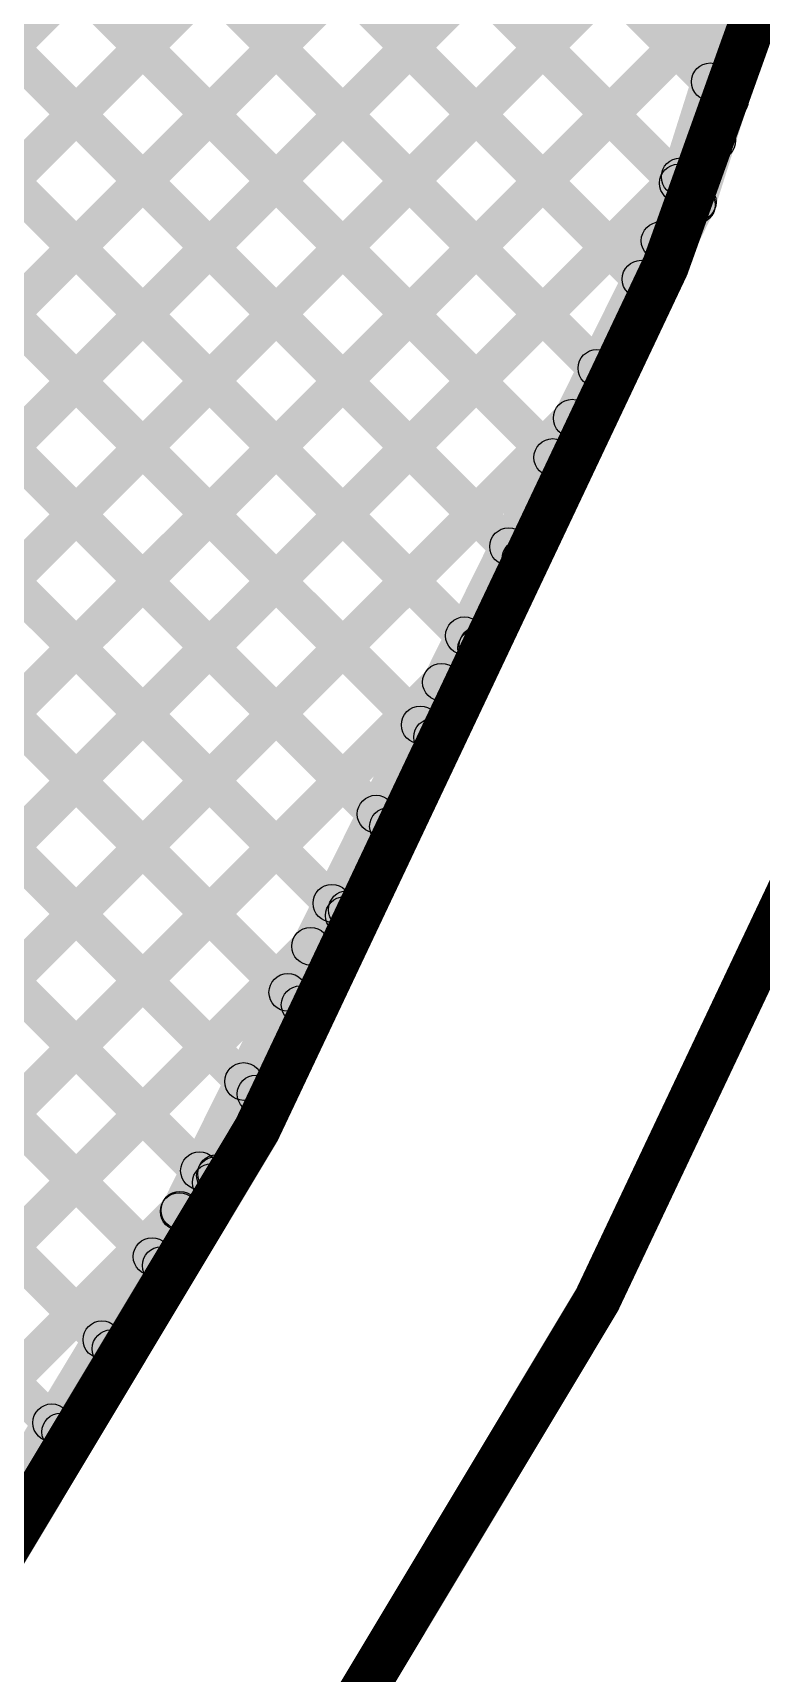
# Model space of a CAD drawing. Header units: millimetres. Extents: x -2.17 to 2.17, y -2.17 to 2.17.
# Drawn here: x 1.7899 to 1.9445, y -1.099 to -0.7509 of the extents above; entities that cross this region are included whole.
import ezdxf

# ---------------------------------------------------------------- set-up
doc = ezdxf.new("R2010")
doc.units = ezdxf.units.MM
doc.header["$MEASUREMENT"] = 0
for name, color, linetype in [('BottomLayer', 5, 'Continuous'), ('Mechanical2', 216, 'Continuous'), ('TopLayer', 1, 'Continuous')]:
    doc.layers.add(name, color=color, linetype=linetype)

msp = doc.modelspace()

# ---------------------------------------------------------------- hatches: boundary and pattern name
at = {"layer": 'BottomLayer'}
for points in [[(1.5737, -0.40698), (1.57936, -0.40133), (1.9405, -0.76247), (1.93485, -0.76813)], [(1.55035, -0.41191), (1.55601, -0.40626), (1.93371, -0.78396), (1.92805, -0.78962)], [(1.53251, -0.42236), (1.53817, -0.41671), (1.92442, -0.80295), (1.91876, -0.80861)], [(1.51891, -0.43705), (1.52457, -0.43139), (1.91505, -0.82187), (1.90939, -0.82752)], [(1.93451, -0.7886), (1.92688, -0.78618), (2.03688, -0.43818), (2.04451, -0.4406)], [(1.50971, -0.45612), (1.51536, -0.45047), (1.90568, -0.84079), (1.90003, -0.84644)], [(1.50667, -0.48137), (1.51233, -0.47572), (1.89632, -0.8597), (1.89066, -0.86536)], [(1.50667, -0.50966), (1.51233, -0.504), (1.88695, -0.87862), (1.88129, -0.88428)], [(1.51233, -1.03235), (1.50667, -1.02669), (2.01063, -0.52274), (2.01628, -0.52839)], [(1.50667, -0.53794), (1.51233, -0.53228), (1.87758, -0.89754), (1.87193, -0.90319)], [(1.50667, -0.56623), (1.51233, -0.56057), (1.86822, -0.91646), (1.86256, -0.92211)], [(1.51233, -1.06063), (1.50667, -1.05498), (1.99755, -0.56409), (2.00321, -0.56975)], [(1.50667, -0.59451), (1.51233, -0.58885), (1.85885, -0.93537), (1.85319, -0.94103)], [(1.51233, -1.08892), (1.50667, -1.08326), (1.98448, -0.60545), (1.99014, -0.61111)], [(1.50667, -0.62279), (1.51233, -0.61714), (1.84948, -0.95429), (1.84382, -0.95995)], [(1.50667, -0.65108), (1.51233, -0.64542), (1.84011, -0.97321), (1.83446, -0.97886)], [(1.51233, -1.1172), (1.50667, -1.11154), (1.97141, -0.64681), (1.97706, -0.65247)], [(1.50667, -0.67936), (1.51233, -0.67371), (1.83064, -0.99202), (1.82498, -0.99768)], [(1.51233, -1.14549), (1.50667, -1.13983), (1.95834, -0.68817), (1.96399, -0.69382)], [(1.50667, -0.70765), (1.51233, -0.70199), (1.81999, -1.00966), (1.81434, -1.01531)], [(1.51233, -1.17377), (1.50667, -1.16811), (1.94526, -0.72952), (1.95092, -0.73518)], [(1.50667, -0.73593), (1.51233, -0.73027), (1.80935, -1.02729), (1.80369, -1.03295)], [(1.50667, -0.76422), (1.51233, -0.75856), (1.7987, -1.04493), (1.79304, -1.05058)], [(1.51233, -1.20205), (1.50667, -1.1964), (1.93219, -0.77088), (1.93785, -0.77654)], [(1.83228, -0.99516), (1.82511, -0.99161), (1.92711, -0.78561), (1.93428, -0.78916)], [(1.51233, -1.23034), (1.50667, -1.22468), (1.9093, -0.82205), (1.91496, -0.82771)], [(1.51233, -1.25862), (1.50667, -1.25297), (1.88156, -0.87808), (1.88722, -0.88373)], [(1.51233, -1.28691), (1.50667, -1.28125), (1.85382, -0.9341), (1.85948, -0.93976)], [(1.51233, -1.31519), (1.50667, -1.30953), (1.82608, -0.99013), (1.83174, -0.99578)], [(1.73612, -1.15446), (1.72927, -1.15032), (1.82527, -0.99132), (1.83212, -0.99546)]]:
    msp.add_hatch(color=5, dxfattribs=at).paths.add_polyline_path(points)
h = msp.add_hatch(color=5, dxfattribs=at)
edge = h.paths.add_edge_path()
edge.add_arc((1.93768, -0.7653), 0.004, 0, 360)
h = msp.add_hatch(color=5, dxfattribs=at)
edge = h.paths.add_edge_path()
edge.add_arc((1.93502, -0.77371), 0.004, 0, 360)
h = msp.add_hatch(color=5, dxfattribs=at)
edge = h.paths.add_edge_path()
edge.add_arc((1.93088, -0.78679), 0.004, 0, 360)
h = msp.add_hatch(color=5, dxfattribs=at)
edge = h.paths.add_edge_path()
edge.add_arc((1.93069, -0.78739), 0.004, 0, 360)
h = msp.add_hatch(color=5, dxfattribs=at)
edge = h.paths.add_edge_path()
edge.add_arc((1.93069, -0.78739), 0.004, 0, 360)
h = msp.add_hatch(color=5, dxfattribs=at)
edge = h.paths.add_edge_path()
edge.add_arc((1.92159, -0.80578), 0.004, 0, 360)
h = msp.add_hatch(color=5, dxfattribs=at)
edge = h.paths.add_edge_path()
edge.add_arc((1.91213, -0.82488), 0.004, 0, 360)
h = msp.add_hatch(color=5, dxfattribs=at)
edge = h.paths.add_edge_path()
edge.add_arc((1.91222, -0.8247), 0.004, 0, 360)
h = msp.add_hatch(color=5, dxfattribs=at)
edge = h.paths.add_edge_path()
edge.add_arc((1.90285, -0.84361), 0.004, 0, 360)
h = msp.add_hatch(color=5, dxfattribs=at)
edge = h.paths.add_edge_path()
edge.add_arc((1.89349, -0.86253), 0.004, 0, 360)
h = msp.add_hatch(color=5, dxfattribs=at)
edge = h.paths.add_edge_path()
edge.add_arc((1.88439, -0.8809), 0.004, 0, 360)
h = msp.add_hatch(color=5, dxfattribs=at)
edge = h.paths.add_edge_path()
edge.add_arc((1.88412, -0.88145), 0.004, 0, 360)
h = msp.add_hatch(color=5, dxfattribs=at)
edge = h.paths.add_edge_path()
edge.add_arc((1.87475, -0.90037), 0.004, 0, 360)
h = msp.add_hatch(color=5, dxfattribs=at)
edge = h.paths.add_edge_path()
edge.add_arc((1.86539, -0.91928), 0.004, 0, 360)
h = msp.add_hatch(color=5, dxfattribs=at)
edge = h.paths.add_edge_path()
edge.add_arc((1.85602, -0.9382), 0.004, 0, 360)
h = msp.add_hatch(color=5, dxfattribs=at)
edge = h.paths.add_edge_path()
edge.add_arc((1.85665, -0.93693), 0.004, 0, 360)
h = msp.add_hatch(color=5, dxfattribs=at)
edge = h.paths.add_edge_path()
edge.add_arc((1.84665, -0.95712), 0.004, 0, 360)
h = msp.add_hatch(color=5, dxfattribs=at)
edge = h.paths.add_edge_path()
edge.add_arc((1.83729, -0.97604), 0.004, 0, 360)
h = msp.add_hatch(color=5, dxfattribs=at)
edge = h.paths.add_edge_path()
edge.add_arc((1.82781, -0.99485), 0.004, 0, 360)
h = msp.add_hatch(color=5, dxfattribs=at)
edge = h.paths.add_edge_path()
edge.add_arc((1.82869, -0.99339), 0.004, 0, 360)
h = msp.add_hatch(color=5, dxfattribs=at)
edge = h.paths.add_edge_path()
edge.add_arc((1.82869, -0.99339), 0.004, 0, 360)
h = msp.add_hatch(color=5, dxfattribs=at)
edge = h.paths.add_edge_path()
edge.add_arc((1.82891, -0.99295), 0.004, 0, 360)
h = msp.add_hatch(color=5, dxfattribs=at)
edge = h.paths.add_edge_path()
edge.add_arc((1.81717, -1.01248), 0.004, 0, 360)
h = msp.add_hatch(color=5, dxfattribs=at)
edge = h.paths.add_edge_path()
edge.add_arc((1.80652, -1.03012), 0.004, 0, 360)
h = msp.add_hatch(color=5, dxfattribs=at)
edge = h.paths.add_edge_path()
edge.add_arc((1.79587, -1.04776), 0.004, 0, 360)
at = {"layer": 'TopLayer'}
for points in [[(1.92681, -0.79621), (1.91919, -0.79379), (2.02919, -0.44579), (2.03681, -0.44821)], [(1.62297, -0.92171), (1.61731, -0.91605), (2.00289, -0.53047), (2.00855, -0.53613)], [(1.51703, -1.05594), (1.51137, -1.05028), (1.98982, -0.57183), (1.99548, -0.57748)], [(1.77656, -0.60984), (1.78222, -0.60419), (1.93649, -0.75845), (1.93083, -0.76411)], [(1.51515, -1.08609), (1.5095, -1.08044), (1.97675, -0.61318), (1.98241, -0.61884)], [(1.75912, -0.62069), (1.76478, -0.61503), (1.92969, -0.77994), (1.92404, -0.7856)], [(1.7563, -0.64615), (1.76196, -0.64049), (1.92179, -0.80033), (1.91613, -0.80598)], [(1.49518, -1.13435), (1.48952, -1.12869), (1.96368, -0.65454), (1.96933, -0.6602)], [(1.75767, -0.6758), (1.76333, -0.67015), (1.91242, -0.81924), (1.90677, -0.8249)], [(1.36091, -1.29691), (1.35525, -1.29125), (1.9506, -0.6959), (1.95626, -0.70155)], [(1.75767, -0.70409), (1.76333, -0.69843), (1.90306, -0.83816), (1.8974, -0.84382)], [(1.75728, -0.73198), (1.76293, -0.72632), (1.89369, -0.85708), (1.88803, -0.86273)], [(0.75903, -1.92707), (0.75337, -1.92142), (1.93753, -0.73725), (1.94319, -0.74291)], [(1.75252, -0.7555), (1.75817, -0.74984), (1.88432, -0.87599), (1.87867, -0.88165)], [(1.74388, -0.77515), (1.74953, -0.76949), (1.87496, -0.89491), (1.8693, -0.90057)], [(0.80577, -1.90862), (0.80011, -1.90296), (1.92446, -0.77861), (1.93011, -0.78427)], [(1.73222, -0.79177), (1.73788, -0.78612), (1.86559, -0.91383), (1.85993, -0.91949)], [(1.82458, -1.00277), (1.81742, -0.99923), (1.91942, -0.79323), (1.92658, -0.79677)], [(1.71785, -0.80569), (1.72351, -0.80003), (1.85622, -0.93275), (1.85057, -0.9384)], [(1.70073, -0.81686), (1.70639, -0.8112), (1.84686, -0.95166), (1.8412, -0.95732)], [(1.68051, -0.82491), (1.68616, -0.81926), (1.83749, -0.97058), (1.83183, -0.97624)], [(1.62796, -0.82894), (1.63362, -0.82328), (1.81806, -1.00772), (1.8124, -1.01338)], [(1.65615, -0.82884), (1.66181, -0.82318), (1.82812, -0.9895), (1.82247, -0.99516)], [(0.85324, -1.88943), (0.84758, -1.88377), (1.90153, -0.82983), (1.90718, -0.83548)], [(1.62067, -0.84993), (1.62633, -0.84427), (1.80741, -1.02536), (1.80176, -1.03102)], [(1.62067, -0.87822), (1.62633, -0.87256), (1.79677, -1.043), (1.79111, -1.04865)], [(0.90084, -1.87011), (0.89518, -1.86446), (1.87379, -0.88585), (1.87944, -0.89151)], [(0.94928, -1.84995), (0.94363, -1.8443), (1.84605, -0.94188), (1.8517, -0.94753)], [(1.01263, -1.81489), (1.00697, -1.80924), (1.81831, -0.9979), (1.82396, -1.00356)], [(1.72842, -1.16207), (1.72158, -1.15793), (1.81758, -0.99893), (1.82442, -1.00307)]]:
    msp.add_hatch(color=1, dxfattribs=at).paths.add_polyline_path(points)
h = msp.add_hatch(color=1, dxfattribs=at)
edge = h.paths.add_edge_path()
edge.add_arc((1.93366, -0.76128), 0.004, 0, 360)
h = msp.add_hatch(color=1, dxfattribs=at)
edge = h.paths.add_edge_path()
edge.add_arc((1.92687, -0.78277), 0.004, 0, 360)
h = msp.add_hatch(color=1, dxfattribs=at)
edge = h.paths.add_edge_path()
edge.add_arc((1.92729, -0.78144), 0.004, 0, 360)
h = msp.add_hatch(color=1, dxfattribs=at)
edge = h.paths.add_edge_path()
edge.add_arc((1.923, -0.795), 0.004, 0, 360)
h = msp.add_hatch(color=1, dxfattribs=at)
edge = h.paths.add_edge_path()
edge.add_arc((1.923, -0.795), 0.004, 0, 360)
h = msp.add_hatch(color=1, dxfattribs=at)
edge = h.paths.add_edge_path()
edge.add_arc((1.91896, -0.80315), 0.004, 0, 360)
h = msp.add_hatch(color=1, dxfattribs=at)
edge = h.paths.add_edge_path()
edge.add_arc((1.9096, -0.82207), 0.004, 0, 360)
h = msp.add_hatch(color=1, dxfattribs=at)
edge = h.paths.add_edge_path()
edge.add_arc((1.90436, -0.83265), 0.004, 0, 360)
h = msp.add_hatch(color=1, dxfattribs=at)
edge = h.paths.add_edge_path()
edge.add_arc((1.90023, -0.84099), 0.004, 0, 360)
h = msp.add_hatch(color=1, dxfattribs=at)
edge = h.paths.add_edge_path()
edge.add_arc((1.89086, -0.85991), 0.004, 0, 360)
h = msp.add_hatch(color=1, dxfattribs=at)
edge = h.paths.add_edge_path()
edge.add_arc((1.8815, -0.87882), 0.004, 0, 360)
h = msp.add_hatch(color=1, dxfattribs=at)
edge = h.paths.add_edge_path()
edge.add_arc((1.87662, -0.88868), 0.004, 0, 360)
h = msp.add_hatch(color=1, dxfattribs=at)
edge = h.paths.add_edge_path()
edge.add_arc((1.87213, -0.89774), 0.004, 0, 360)
h = msp.add_hatch(color=1, dxfattribs=at)
edge = h.paths.add_edge_path()
edge.add_arc((1.86276, -0.91666), 0.004, 0, 360)
h = msp.add_hatch(color=1, dxfattribs=at)
edge = h.paths.add_edge_path()
edge.add_arc((1.85339, -0.93558), 0.004, 0, 360)
h = msp.add_hatch(color=1, dxfattribs=at)
edge = h.paths.add_edge_path()
edge.add_arc((1.84887, -0.9447), 0.004, 0, 360)
h = msp.add_hatch(color=1, dxfattribs=at)
edge = h.paths.add_edge_path()
edge.add_arc((1.84403, -0.95449), 0.004, 0, 360)
h = msp.add_hatch(color=1, dxfattribs=at)
edge = h.paths.add_edge_path()
edge.add_arc((1.83466, -0.97341), 0.004, 0, 360)
h = msp.add_hatch(color=1, dxfattribs=at)
edge = h.paths.add_edge_path()
edge.add_arc((1.82529, -0.99233), 0.004, 0, 360)
h = msp.add_hatch(color=1, dxfattribs=at)
edge = h.paths.add_edge_path()
edge.add_arc((1.821, -1.001), 0.004, 0, 360)
h = msp.add_hatch(color=1, dxfattribs=at)
edge = h.paths.add_edge_path()
edge.add_arc((1.821, -1.001), 0.004, 0, 360)
h = msp.add_hatch(color=1, dxfattribs=at)
edge = h.paths.add_edge_path()
edge.add_arc((1.82113, -1.00073), 0.004, 0, 360)
h = msp.add_hatch(color=1, dxfattribs=at)
edge = h.paths.add_edge_path()
edge.add_arc((1.81523, -1.01055), 0.004, 0, 360)
h = msp.add_hatch(color=1, dxfattribs=at)
edge = h.paths.add_edge_path()
edge.add_arc((1.80459, -1.02819), 0.004, 0, 360)
h = msp.add_hatch(color=1, dxfattribs=at)
edge = h.paths.add_edge_path()
edge.add_arc((1.79394, -1.04582), 0.004, 0, 360)

# ---------------------------------------------------------------- linework, layer by layer
at = {"layer": 'BottomLayer'}
for centre in [(1.93768, -0.7653), (1.93502, -0.77371), (1.93088, -0.78679), (1.93069, -0.78739), (1.93069, -0.78739), (1.92159, -0.80578), (1.91213, -0.82488), (1.91222, -0.8247), (1.90285, -0.84361), (1.89349, -0.86253), (1.88439, -0.8809), (1.88412, -0.88145), (1.87475, -0.90037), (1.86539, -0.91928), (1.85602, -0.9382), (1.85665, -0.93693), (1.84665, -0.95712), (1.83729, -0.97604), (1.82781, -0.99485), (1.82869, -0.99339), (1.82869, -0.99339), (1.82891, -0.99295), (1.81717, -1.01248), (1.80652, -1.03012), (1.79587, -1.04776)]:
    msp.add_circle(centre, 0.004, dxfattribs=at)
at = {"layer": 'Mechanical2', "const_width": 0.01}
for points in [[(2.16535, 0.001, 1), (-2.16535, 0.001, 1)], [(2.08135, -0.01, 1), (-2.04935, -0.01, 1)], [(1.84055, 0.001, 1), (-1.84055, 0.001, 1)]]:
    msp.add_lwpolyline(points, format="xyb", close=True, dxfattribs=at)
at = {"layer": 'TopLayer'}
for centre in [(1.93366, -0.76128), (1.92687, -0.78277), (1.92729, -0.78144), (1.923, -0.795), (1.923, -0.795), (1.91896, -0.80315), (1.9096, -0.82207), (1.90436, -0.83265), (1.90023, -0.84099), (1.89086, -0.85991), (1.8815, -0.87882), (1.87662, -0.88868), (1.87213, -0.89774), (1.86276, -0.91666), (1.85339, -0.93558), (1.84887, -0.9447), (1.84403, -0.95449), (1.83466, -0.97341), (1.82529, -0.99233), (1.821, -1.001), (1.821, -1.001), (1.82113, -1.00073), (1.81523, -1.01055), (1.80459, -1.02819), (1.79394, -1.04582)]:
    msp.add_circle(centre, 0.004, dxfattribs=at)

doc.saveas('drawing.dxf')
